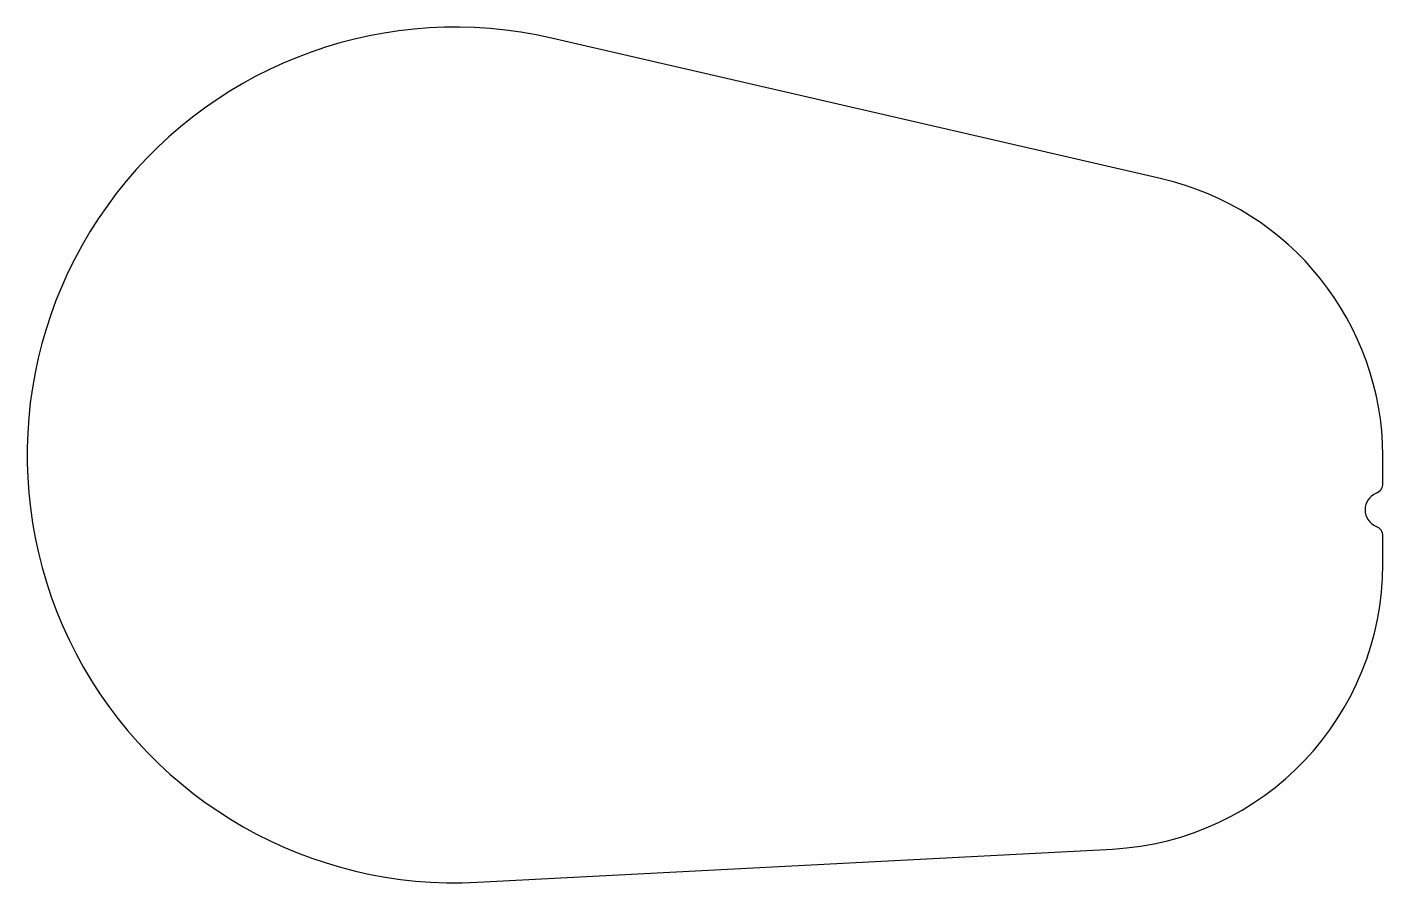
# Model space of a CAD drawing. Extents: x 2604.1 to 2642.1, y 1685.4 to 1709.4.
import ezdxf

# ---------------------------------------------------------------- set-up
doc = ezdxf.new("R2010")
doc.units = 0
doc.layers.get('0').update_dxf_attribs({"linetype": 'CONTINUOUS'})

msp = doc.modelspace()

# ---------------------------------------------------------------- linework, layer by layer
for p, q in [((2635.911, 1705.137), (2618.811, 1709.085)), ((2642.111, 1696.597), (2642.111, 1697.38)), ((2642.111, 1694.331), (2642.111, 1695.114)), ((2616.739, 1685.409), (2634.53, 1686.342))]:
    msp.add_line(p, q)
for centre, radius, start, end in [((2616.111, 1697.393), 12, 77, 273), ((2634.111, 1697.342), 8, 0.2704, 77), ((2642.111, 1695.855), 0.5, 112.0243, 247.9757), ((2641.811, 1696.597), 0.3, 292.0243, 0), ((2641.811, 1695.114), 0.3, 0, 67.9757), ((2634.111, 1694.331), 8, 273, 0)]:
    msp.add_arc(centre, radius, start, end)

doc.saveas('drawing.dxf')
